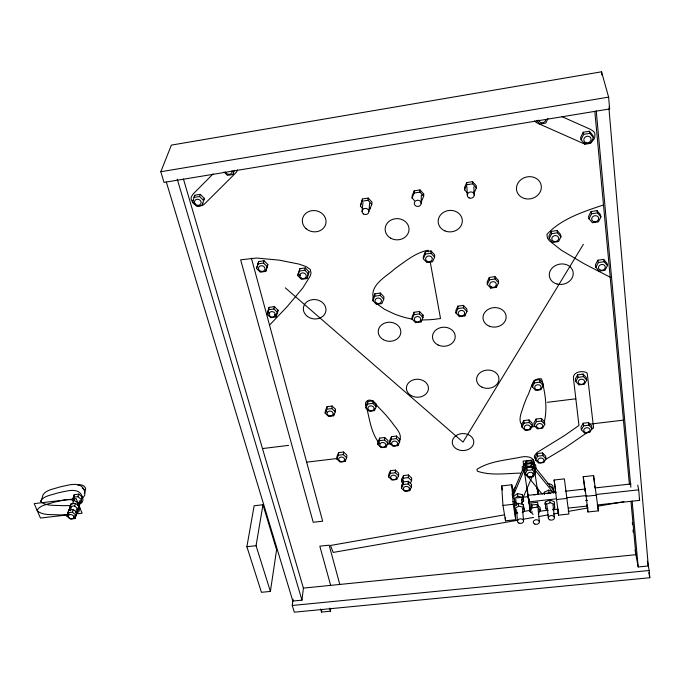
<?xml version="1.0" encoding="UTF-8"?>
<svg xmlns="http://www.w3.org/2000/svg" width="684" height="684" viewBox="0 0 684 684"><rect width="100%" height="100%" fill="white"/><g stroke="black" fill="none" stroke-linecap="round" stroke-linejoin="round"><path stroke-width="1.03" d="M434.605 257.107L434.614 254.79L431.023 250.934L425.397 251.772L423.37 256.449L423.336 258.766L426.927 262.596L432.553 261.775L434.605 257.107L431.014 253.251L431.023 250.934M423.336 258.766L425.363 254.08L425.397 251.772M423.003 317.556L423.045 315.136L419.548 311.511L414.111 312.272L412.178 316.649L412.11 319.069L415.607 322.686L421.045 321.933L423.003 317.556L419.506 313.922L419.548 311.511M421.045 321.933L421.07 320.317M421.592 201.173L423.678 196.197L423.721 194L420.01 189.921L414.213 190.836L412.161 195.812L412.084 198.018L414.564 200.72M421.182 203.379A3.454 3.112 -2.4 0 0 416.06 200.626A3.454 3.112 -2.4 0 0 415.923 206.012A3.454 3.112 -2.4 0 0 421.182 203.379L421.344 195.077M423.678 196.197L419.959 192.118L420.01 189.921M411.435 487.059L411.503 484.383L408.28 481.314L403.286 481.887L401.534 485.52L401.44 488.196L404.671 491.257L409.665 490.693L411.435 487.059L408.203 483.981L408.28 481.314M410.272 483.391L411.588 480.672L411.657 478.031L408.451 474.97L403.492 475.542L401.756 479.176L401.662 481.81L402.944 483.032M412.11 319.069L414.042 314.683L414.111 312.272M409.665 490.693L409.733 488.017M411.588 480.672L408.382 477.603L408.451 474.97M412.084 198.018L414.145 193.033L414.213 190.836M401.44 488.196L403.201 484.554L403.286 481.887M401.662 481.81L403.406 478.176L403.492 475.542M399.704 441.813L399.807 439.222L396.515 436.033L391.453 436.648L389.7 440.445L389.581 443.035L392.881 446.216L397.934 445.609L399.704 441.813L396.412 438.615L396.515 436.033M398.567 475.808L398.669 473.183L395.438 470.105L390.478 470.678L388.76 474.328L388.64 476.962L391.881 480.023L396.831 479.458L398.567 475.808L395.335 472.729L395.438 470.105M397.934 445.609L398.002 443.882M388.64 476.962L390.359 473.311L390.478 470.678M389.581 443.035L391.333 439.231L391.453 436.648M387.896 443.241L388.025 440.65L384.724 437.469L379.68 438.076L377.953 441.873L377.799 444.455L381.116 447.627L386.152 447.028L387.896 443.241L384.579 440.051L384.724 437.469M386.152 447.028L386.238 445.293M377.799 444.455L379.526 440.667L379.68 438.076M376.2 406.689L376.362 404.15L372.977 400.841L367.847 401.499L366.111 405.45L365.923 407.989L369.317 411.281L374.447 410.631L376.2 406.689L372.806 403.38L372.977 400.841M383.758 299.096L383.912 296.719L380.33 293.034L374.883 293.812L373.036 298.267L372.848 300.652L376.439 304.32L381.886 303.551L383.758 299.096L380.167 295.411L380.33 293.034M374.447 410.631L374.558 408.938M365.923 407.989L367.659 404.03L367.847 401.499M372.848 300.652L374.704 296.189L374.883 293.812M370.001 207.748L369.864 209.227L371.805 204.319L372.002 202.113L368.223 198.078L362.52 198.984L360.382 206.106L362.905 208.782M368.907 211.51L369.668 203.174M346.668 457.758L346.908 455.159L343.582 452.03L338.623 452.628L337.015 456.339L336.75 458.938L340.093 462.051L345.044 461.461L346.668 457.758L343.334 454.629L338.366 455.219L336.75 458.938M320.642 608.999L321.523 612.069L330.423 611.205L330.68 608.435M345.044 461.461L345.198 459.725M343.334 454.629L343.582 452.03M371.805 204.319L368.018 200.284L368.223 198.078M338.366 455.219L338.623 452.628M321.523 612.069L321.711 610.222M362.067 211.442L362.973 202.515M360.382 206.106L362.52 198.984M335.28 411.853L335.562 409.314L332.125 406.039L327.055 406.689L325.43 410.597L325.131 413.136L328.568 416.402L333.638 415.769L335.28 411.853L331.843 408.579L326.764 409.22L325.131 413.136M333.638 415.769L333.826 414.068M331.843 408.579L332.125 406.039M326.764 409.22L327.055 406.689M166.315 181.995L292.837 601.048L301.969 600.15L303.457 587.693M647.363 561.171L649.184 570.499L649.8 577.724L294.3 612.197L292.265 605.485L293.068 599.201M270.394 591.421L276.592 549.808L262.972 504.758L254.14 505.758L246.89 546.704L261.45 592.318L270.394 591.421L256.064 545.712L262.972 504.758M308.604 274.01L308.971 271.685L305.244 267.931L299.814 268.735L297.737 275.618L301.473 279.354L306.902 278.559L308.604 274.01L304.859 270.248L299.412 271.061L297.737 275.618M306.902 278.559L307.15 277.003M304.859 270.248L305.244 267.931M299.412 271.061L299.814 268.735M277.601 312.605L278.055 310.22L274.352 306.612L269.068 307.373L267.025 314.11L270.736 317.701L276.011 316.948L277.601 312.605L273.891 308.988L268.59 309.749L267.025 314.11M276.011 316.948L276.31 315.358M273.891 308.988L274.352 306.612M268.59 309.749L269.068 307.373M267.341 266.837L267.837 264.528L264.033 260.758L258.637 261.57L256.534 268.453L260.347 272.206L265.743 271.403L267.341 266.837L263.528 263.058L258.116 263.87L256.534 268.453M265.743 271.403L266.238 269.086M263.528 263.058L264.033 260.758M258.116 263.87L258.637 261.57M66.887 516.155L68.776 510.11L73.316 509.58L76.882 512.478L75.907 515.898L75.001 518.523L70.461 519.045L66.887 516.155L68.776 510.11M75.377 512.444L77.181 512.239L79.053 506.237L75.514 503.347L70.999 503.877L69.118 509.879L70.042 507.289M70.281 506.434L70.999 503.877M73.829 501.748L72.418 500.602L74.282 494.66L78.754 494.13L82.26 497.003L80.404 502.945L78.617 503.159M74.282 494.66L72.418 500.602M75.001 518.523L76.882 512.478M77.181 512.239L79.053 506.237M80.404 502.945L82.26 497.003M224.053 171.975L227.439 175.395L233.064 174.471L233.475 173.052M192.58 202.284L194.769 195.239L200.275 194.341L204.294 198.334L202.113 205.38L196.616 206.26L192.58 202.284L193.307 200.113M233.064 174.471L234.321 170.325M204.294 198.334L203.601 200.515L199.557 196.513L194.034 197.402L194.769 195.239M202.113 205.38L202.815 203.199M199.557 196.513L200.275 194.341M237.502 169.888L236.989 171.18A10.269 9.217 21.9 0 1 236.125 172.539L204.183 204.311A10.106 8.883 22.4 0 1 202.823 205.174L199.925 206.021A6.387 5.609 22 0 1 197.146 205.679M73.752 517.591A2.856 2.069 16.9 0 0 70.324 514.539A2.856 2.069 16.9 0 0 69.084 517.916A2.856 2.069 16.9 0 0 73.752 517.591L74.445 515.616M75.479 512.649L76.865 508.691M77.899 505.715L79.626 500.774M266.563 268.171L267.837 264.528M67.844 512.735L72.393 512.205L73.316 509.58M70.076 506.459L74.599 505.938L75.514 503.347M73.376 497.2L77.856 496.669L78.754 494.13M68.349 515.779L69.05 513.804M70.101 510.837L71.504 506.878M72.555 503.911L74.659 497.986M276.781 313.691L278.055 310.22M307.612 275.319L308.971 271.685M69.956 505.493A139.468 106.747 21.3 0 1 61.757 505.656C54.925 504.98 46.384 506.468 40.886 501.646L43.118 494.703C46.461 489.693 53.557 489.128 58.85 487.23A123.394 87.638 14.3 0 1 66.425 485.52C72.248 484.118 81.216 482.716 84.038 489.693A34.482 25.248 18 0 1 84.457 490.693A11.568 8.533 17.4 0 1 84.773 491.634A12.098 8.918 17.4 0 1 84.978 492.719L84.679 495.387L83.191 497.311M160.808 171.727L171.385 145.111L601.544 71.803L608.615 97.119L609.624 108.936L164.04 182.406L160.808 171.727L608.615 97.119M544.079 422.703C547.816 408.664 545.157 392.642 541.583 378.996C531.87 376.397 530.664 391.573 526.825 397.301A366.633 260.843 -15.5 0 0 523.397 406.322C521.781 412.007 517.326 420.395 522.371 425.499M423.028 195.65L423.721 194M334.741 411.272L335.562 409.314M512 494.823L522.824 469.327M524.491 465.411L525.74 462.469L535.589 464.752L535.905 467.95L534.64 470.883M512.658 497.071L526.03 465.65L525.74 462.469M521.935 500.278L532.092 476.765M474.046 191.511L474.123 192.982L476.363 187.955L476.244 185.757L472.593 181.636L466.71 182.568L464.496 187.604L464.59 189.793L467.634 193.213M464.59 189.793L466.804 184.748L466.71 182.568M422.259 316.889L423.045 315.136M457.904 306.158L455.852 310.579L455.912 312.998L459.357 316.641L464.864 315.88L466.95 311.468L466.856 309.048L463.419 305.389L457.904 306.158L457.972 308.569L455.912 312.998M547.944 118.537L545.841 123.06L539.667 124.078L536.607 120.41M398.917 441.12L399.807 439.222M489.316 277.43L487.153 281.996L487.299 284.373L490.761 288.135L496.387 287.34L498.585 282.774L498.397 280.397L494.951 276.627L489.316 277.43L489.479 279.799L487.299 284.373M583.187 132.251L580.588 137.587L581.049 139.69L584.615 144.016L590.788 143.033L593.421 137.698L592.917 135.594L589.369 131.251L583.187 132.251L583.657 134.346L581.049 139.69M551.287 231.38L548.893 236.202L549.235 238.502L552.681 242.444L558.529 241.589L560.948 236.775L560.564 234.475L557.135 230.517L551.287 231.38L551.637 233.68L549.235 238.502M591.07 211.527L588.539 216.452L589.01 218.726L592.429 222.753L598.38 221.873L600.937 216.939L600.432 214.673L597.021 210.629L591.07 211.527L591.549 213.784L589.01 218.726M534.289 380.313L532.126 384.408L532.391 386.947L535.606 390.359L540.993 389.683L543.181 385.588L542.882 383.04L539.685 379.62L534.289 380.313L534.572 382.852L532.391 386.947M597.859 260.219L595.371 264.913L595.849 267.273L599.184 271.129L604.998 270.3L607.503 265.614L606.99 263.254L603.673 259.39L597.859 260.219L598.346 262.579L595.849 267.273M523.782 420.557L521.687 424.465L521.918 427.064L525.073 430.33L530.331 429.697L532.451 425.79L532.186 423.191L529.04 419.916L523.782 420.557L524.021 423.148L521.918 427.064M536.068 419.061L533.939 422.977L534.204 425.576L537.35 428.851L542.626 428.218L544.78 424.302L544.481 421.703L541.343 418.42L536.068 419.061L536.341 421.652L534.204 425.576M524.243 465.069L526.295 461.341L531.442 460.742L534.512 463.889A12.526 9.687 -3.5 0 1 534.546 464.197A13.09 10.132 -3.5 0 1 534.563 464.658M577.655 374.789L575.372 378.927L575.766 381.475L578.929 384.912L584.375 384.22L586.692 380.09L586.265 377.542L583.11 374.097L577.655 374.789L578.057 377.329L575.766 381.475M526.885 467.711L524.816 471.447L525.056 474.123L528.151 477.27L533.323 476.68L535.418 472.943L535.144 470.267L532.058 467.112L526.885 467.711L527.125 470.387L525.056 474.123M537.385 453.552L535.298 457.322L535.563 459.964L538.65 463.119L543.823 462.521L545.935 458.759L545.635 456.117L542.566 452.945L537.385 453.552L537.667 456.185L535.563 459.964M533.477 465.744L534.512 463.889A37.15 28.796 -2.3 0 0 534.307 462.529C533.426 456.271 525.62 456.031 520.798 457.151C506.109 460.195 489.821 461.093 476.979 469.275L477.312 471.173C490.992 475.919 506.169 473.354 520.413 473.123M533.058 473.995L535.144 470.267M538.291 513.898L540.386 510.264L540.104 507.502L537.043 504.424L531.887 504.989L529.826 508.622L530.074 511.384L533.152 514.445M530.074 511.384L532.143 507.75L531.887 504.989M583.213 423.234L580.972 427.149L581.374 429.757L584.444 433.032L589.762 432.399L592.028 428.492L591.6 425.875L588.539 422.592L583.213 423.234L583.623 425.841L581.374 429.757M583.384 244.308L463.017 442.12L285.288 287.827M399.242 440.941C403.303 434.52 395.267 427.534 392.077 422.567A308.133 225.284 14.2 0 0 385.81 414.923L373.729 402.115M213.075 173.924L193.05 194.094L191.332 196.821A6.395 5.617 22.2 0 0 191.221 199.343L192.426 202.071A10.106 8.883 22.1 0 0 193.512 203.387L195.085 204.67M269.539 325.131L287.374 306.406L302.875 287.887L310.211 276.02L311.058 273.113L310.271 269.436L306.099 266.589L298.831 264.058L279.277 260.151L256.534 258.022L240.64 259.826L313.212 522.251L322.66 521.208L251.404 258.201M591.617 429.364L593.584 427.91L587.231 373.361A3.779 3.035 -8.8 0 0 586.205 372.438C581.58 370.471 572.431 372.079 573.483 378.645L578.963 425.457L564.633 435.494L536.82 452.654L534.349 455.937L534.452 457.519L535.88 459.768M588.368 431.741L565.078 447.772L545.234 459.639M521.388 502.783L523.679 501.192L522.414 494.686L517.549 493.566L513.735 496.242L515.001 502.731L516.942 503.185M513.949 498.952L517.771 496.268L522.644 497.396L523.679 501.192M522.208 512.675L524.525 511.068L523.251 504.501L518.335 503.373L514.488 506.049L515.762 512.615L517.72 513.06M514.701 508.81L518.558 506.126L523.482 507.263L524.525 511.068M77.027 513.171L79.045 511.375L79.686 508.015A12.278 8.96 17.2 0 0 79.335 506.502A11.748 8.576 17.2 0 0 79.224 506.177A35.004 25.376 17.9 0 0 78.711 504.972C75.813 497.935 66.741 499.363 60.833 500.748A125.172 87.98 14.1 0 0 53.155 502.466C47.794 504.373 40.621 504.912 37.218 509.956L37.329 510.854C42.887 515.702 51.497 514.206 58.388 514.898A140.81 107.191 21.2 0 0 66.664 514.736L68.28 514.65M525.705 464.906L522.174 466.676L522.448 469.874L542.224 494.164M527.475 464.017L531.015 462.239L533.631 465.488M522.448 469.874L531.323 465.428L531.015 462.239M544.302 494.224L544.25 492.266L548.662 490.112L553.176 491.873M547.191 493.677L548.97 492.813L550.774 493.523M547.508 509.477L545.687 508.776L545.293 502.09L549.756 499.927L554.314 501.697L554.707 508.392L552.92 509.255M545.687 508.776L545.593 504.852L550.064 502.689L554.63 504.459M77.899 504.749C80.772 504.373 83.474 501.842 82.884 498.781A12.167 8.935 17.3 0 0 82.67 497.695A11.637 8.55 17.3 0 0 82.345 496.746A34.696 25.299 18 0 0 81.926 495.746C79.07 488.744 70.067 490.163 64.21 491.557A124.095 87.774 14.2 0 0 56.592 493.267C51.274 495.173 44.144 495.729 40.784 500.748L40.886 501.646M603.493 204.952C583.614 211.621 561.384 218.675 546.918 234.364L547.491 238.212L549.44 240.794L561.41 250.25L584.401 263.896L610.188 277.2M504.715 514.813L330.475 545.473L333.185 552.424L517.891 520.182M515.206 512.966L517.309 512.598M522.559 511.675L530.955 510.196M585.53 500.594L587.633 500.226M523.14 519.267L533.631 517.437M538.881 516.523L548.32 514.872M553.57 513.958L558.819 513.043M568.267 511.393L588.206 507.913M597.645 506.263L623.885 501.68M535.486 426.363L530.784 427.038M583.657 134.346L589.856 133.346L593.421 137.698M362.298 201.181L368.018 200.284M414.145 193.033L419.959 192.118M466.804 184.748L472.704 183.825L476.363 187.955M591.549 213.784L597.517 212.886L600.937 216.939M551.637 233.68L557.503 232.808L560.948 236.775M425.363 254.08L431.014 253.251M598.346 262.579L604.186 261.741L607.503 265.614M374.704 296.189L380.167 295.411M489.479 279.799L495.13 278.986L498.585 282.774M274.361 314.862L276.464 314.563M414.042 314.683L419.506 313.922M457.972 308.569L463.495 307.8L466.95 311.468M367.659 404.03L372.806 403.38M534.572 382.852L539.975 382.159L543.181 385.588M578.057 377.329L583.529 376.636L586.692 380.09M547.277 402.329L575.842 398.798M262.485 448.567L288.571 445.378M379.526 440.667L384.579 440.051M391.333 439.231L396.412 438.615M524.021 423.148L529.296 422.507L532.451 425.79M536.341 421.652L541.634 421.011L544.78 424.302M588.864 424.268L623.44 420.121M583.623 425.841L588.958 425.2L592.028 428.492M306.663 462.153L337.263 458.502M390.359 473.311L395.335 472.729M537.667 456.185L542.857 455.587L545.935 458.759M67.511 514.907L40.433 518.036L34.2 503.621L76.172 498.67L82.089 513.222L75.847 513.941M532.503 511.965L530.382 512.196L523.363 464.282L533.674 463.094L533.982 465.171M403.406 478.176L408.382 477.603M528.604 463.743L531.699 463.393L533.546 465.274M523.645 467.471L533.99 466.283L538.077 494.438M403.201 484.554L408.203 483.981M527.125 470.387L532.314 469.788L535.418 472.943M514.847 508.366L515.71 519.729L505.519 520.823L502.962 505.416L501.688 485.914L511.777 484.785L513.402 494.994M554.134 480.014L564.377 478.868L568.891 514.026L558.537 515.138L554.134 480.014L555.793 492.377M584.948 491.249L583.23 476.739L593.558 475.585L598.406 510.854L587.966 511.974L586.898 504.724M555.776 492.283L528.228 495.327L528.826 501.885L556.289 498.867M565.317 491.223L585.453 489M631.016 483.956L594.986 487.94L594.729 485.965M534.033 494.831L536.068 494.6M516.514 497.935L527.997 496.669M566.856 497.713L586.923 495.507M596.431 494.464L638.685 489.829L639.617 500.38L597.192 504.972M502.962 505.416L513.248 504.288L515.71 519.729M556.434 499.559L566.882 498.414M583.23 476.739L586.12 496.302L596.653 495.148M544.524 504.005L546.636 503.775M532.143 507.75L537.308 507.186L540.386 510.264M538.864 511.281L548.406 510.247M552.646 509.785L557.956 509.212M568.558 508.067L587.65 505.998M246.89 546.704L256.064 545.712M391.162 443.856L387.024 444.207M635.034 549.996L638.189 566.968L648.295 565.967L608.982 108.799M292.265 605.485L649.184 570.499M422.421 319.992L428.928 319.761A103.053 91.357 -2.1 0 0 435.246 319.223L440.522 318.539L430.125 261.391M412.332 319.197L405.407 317.624A95.606 84.303 -3 0 1 394.565 314.059L384.545 309.339L376.858 303.807M512.923 501.44L515.821 502.107M526.03 465.65L535.905 467.95M561.538 116.451L590.831 129.507L593.772 131.627A6.96 6.139 -22.6 0 1 594.926 134.098L594.772 137.227A10.978 9.696 -22.4 0 1 594.174 138.903L591.267 142.426A6.951 6.13 -22.4 0 1 588.462 143.708L585.068 143.845A11.004 9.713 -22.7 0 1 583.281 143.452L537.137 123A10.987 9.918 -22 0 1 535.7 121.966L534.657 120.871M536.983 460.708L537.521 460.965M372.293 400.978C368.428 398.216 363.161 402.235 366.504 406.715M72.393 512.205L75.967 515.112M74.599 505.938L78.156 508.828M77.856 496.669L81.379 499.551M325.43 410.597L327.491 412.555M401.534 485.52L402.825 486.751M401.756 479.176L403.671 481.006M377.953 441.873L379.936 443.771M267.504 311.724L269.727 313.87M298.138 273.284L300.379 275.524M378.825 442.693C371.429 433.075 369.813 420.48 366.975 408.998M534.948 467.121L555.921 493.138M531.323 465.428L553.672 493.113M373.558 299.147C369.121 284.818 386.699 276.481 395.224 268.47C405.424 261.339 415.521 252.627 428.09 250.233L428.389 251.84M177.233 179.123L301.969 600.15M183.423 178.969L303.405 588.103L635.906 554.69L630.981 501.552M329.56 608.136L330.423 611.205M609.059 106.884L609.624 108.936M330.663 585.367L319.821 546.174L329.158 545.182L339.794 584.444M589.369 131.251L589.856 133.346M584.298 142.605L584.615 144.016M597.021 210.629L597.517 212.886M603.673 259.39L604.186 261.741M637.745 485.127L638.685 489.829M639.241 498.491L639.617 500.38M648.791 572.525L649.8 577.724M583.11 374.097L583.529 376.636M501.688 485.914L502.364 489.992M588.539 422.592L588.958 425.2M557.135 230.517L557.503 232.808M597.431 504.638L598.406 510.854M531.459 507.827L530.733 502.996L537.607 502.236L538.317 507.083M523.705 465.265L523.08 461.11L533.366 459.922L534.119 465.12M527.296 489.12L527.766 492.241M528.082 494.31L529.006 500.474M529.467 503.552L529.775 505.613M523.363 464.282L523.833 467.403M527.116 489.214L529.134 503.886M537.427 487.991L538.325 494.233M537.299 488.077L538.205 494.327M586.12 496.302L587.966 511.974M557.802 508.922L558.537 515.138M554.391 505.621L554.707 508.392M539.685 379.62L539.975 382.159M552.98 504.638L554.433 517.369M593.558 475.585L594.379 482.853M541.343 418.42L541.634 421.011M548.662 490.112L548.97 492.813M549.756 499.927L550.064 502.689M542.566 452.945L542.857 455.587M546.986 505.561L548.363 518.292M544.25 492.266L544.438 494.07M545.293 502.09L545.593 504.852M533.674 463.094L533.99 466.283M538.086 508.981L539.343 521.712M529.04 419.916L529.296 422.507M537.043 504.424L537.308 507.186M533.152 474.893L533.323 476.68M531.442 460.742L531.699 463.393M532.058 467.112L532.314 469.788M594.832 111.492L629.408 484.546M632.315 522.593L632.512 524.714M633.008 530.032L633.204 532.161M596.226 110.911L630.853 487.23M632.127 501.056L638.189 566.968M526.295 461.341L526.458 463.102M529.946 507.494L530.382 512.196M528.929 498.79L529.091 500.594M601.544 71.803L601.817 74.924M522.414 494.686L522.644 497.396M523.251 504.501L523.482 507.263M521.695 498.696L522.149 503.997M522.499 508.229L523.568 520.943M517.549 493.566L517.771 496.268M518.335 503.373L518.558 506.126M515.736 499.081L516.232 505.433M516.565 509.674L517.472 521.328M514.855 500.927L515.001 502.731M514.291 501.133L514.684 506.297M511.777 484.785L513.248 504.288M496.268 285.75L496.387 287.34M494.951 276.627L495.13 278.986M490.65 286.545L490.761 288.135M505.305 517.728L505.519 520.823M473.824 186.852L474.269 195.128M472.593 181.636L472.704 183.825M466.916 186.783L467.275 195.06M464.812 314.264L464.864 315.88M463.419 305.389L463.495 307.8M77.993 485.307A4.754 3.523 17.2 0 1 84.243 486.333A4.754 3.523 17.2 0 1 84.611 491.189M82.208 488.034A4.771 3.523 17.2 0 1 84.26 493.147M545.935 119.503A3.685 3.317 -21.4 0 1 538.693 120.076M547.713 483.682A5.121 3.899 -4.2 0 1 553.005 488.367M549.577 486.418A5.139 3.899 -4.2 0 1 553.313 491.044M536.581 488.65A5.096 3.873 -3.5 0 1 537.367 494.087M537.239 491.591A5.104 3.882 -3.5 0 1 538.753 494.241M513.333 492.394A5.079 3.873 -2.9 0 1 515.326 487.709M513.376 494.694A5.096 3.882 -2.8 0 1 514.719 490.89M232.047 170.667A3.446 3.087 21.5 0 1 229.738 174.266A3.446 3.087 21.5 0 1 225.558 172.026M557.058 284.04A12.056 10.183 -11.6 0 0 573.081 271.839A12.056 10.183 -11.6 0 0 553.638 266.726A12.056 10.183 -11.6 0 0 557.058 284.04M489.308 326.191A11.602 9.747 -5.5 0 0 506.143 316.512A11.602 9.747 -5.5 0 0 488.265 309.339A11.602 9.747 -5.5 0 0 489.308 326.191M300.943 277.849A3.258 2.821 9.9 0 0 306.21 276.345A3.258 2.821 9.9 0 0 301.866 273.044A3.258 2.821 9.9 0 0 300.943 277.849M259.475 270.479A3.266 2.821 13.6 0 0 264.879 269.445A3.266 2.821 13.6 0 0 260.835 265.777A3.266 2.821 13.6 0 0 259.475 270.479M269.906 316.128A3.189 2.693 11.6 0 0 275.19 315.153A3.189 2.693 11.6 0 0 271.266 311.647A3.189 2.693 11.6 0 0 269.906 316.128M586.513 142.802A3.685 3.249 -22.2 0 0 590.925 138.373A3.685 3.249 -22.2 0 0 584.846 137.433A3.685 3.249 -22.2 0 0 586.513 142.802M392.83 445.352A3.001 2.377 2.8 0 0 397.584 443.771A3.001 2.377 2.8 0 0 393.377 441.266A3.001 2.377 2.8 0 0 392.83 445.352M369.215 410.323A3.052 2.471 4 0 0 374.02 408.664A3.052 2.471 4 0 0 369.719 406.074A3.052 2.471 4 0 0 369.215 410.323M328.14 415.308A3.035 2.445 6.5 0 0 333.065 414.059A3.035 2.445 6.5 0 0 329.055 411.178A3.035 2.445 6.5 0 0 328.14 415.308M339.922 461.238A2.958 2.317 5.7 0 0 344.548 459.691A2.958 2.317 5.7 0 0 340.35 457.237A2.958 2.317 5.7 0 0 339.922 461.238M391.821 479.253A2.95 2.291 3 0 0 396.481 477.74A2.95 2.291 3 0 0 392.368 475.32A2.95 2.291 3 0 0 391.821 479.253M381.031 446.772A2.992 2.368 3.4 0 0 385.767 445.19A2.992 2.368 3.4 0 0 381.561 442.693A2.992 2.368 3.4 0 0 381.031 446.772M525.799 429.655A3.095 2.445 -4.6 0 0 530.374 427.32A3.095 2.445 -4.6 0 0 525.671 425.422A3.095 2.445 -4.6 0 0 525.799 429.655M536.367 389.589A3.181 2.556 -6.1 0 0 541.07 387.127A3.181 2.556 -6.1 0 0 536.265 385.152A3.181 2.556 -6.1 0 0 536.367 389.589M580.041 384.211A3.215 2.574 -8.5 0 0 584.581 381.398A3.215 2.574 -8.5 0 0 579.545 379.782A3.215 2.574 -8.5 0 0 580.041 384.211M585.538 432.45A3.129 2.437 -7.3 0 0 589.976 429.8A3.129 2.437 -7.3 0 0 585.076 428.252A3.129 2.437 -7.3 0 0 585.538 432.45M539.385 462.529A3.052 2.36 -4.5 0 0 543.908 460.281A3.052 2.36 -4.5 0 0 539.291 458.442A3.052 2.36 -4.5 0 0 539.385 462.529M538.094 428.175A3.112 2.454 -5.2 0 0 542.711 425.833A3.112 2.454 -5.2 0 0 538.009 423.935A3.112 2.454 -5.2 0 0 538.094 428.175M549.756 519.823A3.078 2.3 -3.8 0 0 554.467 517.831A3.078 2.3 -3.8 0 0 549.97 515.83A3.078 2.3 -3.8 0 0 549.756 519.823M528.869 476.705A3.044 2.343 -3.7 0 0 533.375 474.482A3.044 2.343 -3.7 0 0 528.758 472.644A3.044 2.343 -3.7 0 0 528.869 476.705M534.828 524.072A3.061 2.291 -3.1 0 0 539.36 521.918A3.061 2.291 -3.1 0 0 534.726 520.114A3.061 2.291 -3.1 0 0 534.828 524.072M518.891 523.098A3.052 2.291 -2.5 0 0 523.568 521.174A3.052 2.291 -2.5 0 0 519.105 519.13A3.052 2.291 -2.5 0 0 518.891 523.098M404.646 490.505A2.958 2.283 2.4 0 0 409.348 489A2.958 2.283 2.4 0 0 405.219 486.581A2.958 2.283 2.4 0 0 404.646 490.505M195.094 203.815A3.386 2.967 22 0 0 200.839 203.755A3.386 2.967 22 0 0 197.454 199.241A3.386 2.967 22 0 0 195.094 203.815M457.587 449.456A10.773 8.507 -1 0 0 473.798 442.052A10.773 8.507 -1 0 0 457.681 434.725A10.773 8.507 -1 0 0 457.587 449.456M554.108 241.452A3.463 2.975 -13.1 0 0 558.606 237.801A3.463 2.975 -13.1 0 0 552.98 236.433A3.463 2.975 -13.1 0 0 554.108 241.452M593.969 221.702A3.531 3.027 -16.7 0 0 598.611 217.957A3.531 3.027 -16.7 0 0 592.925 216.563A3.531 3.027 -16.7 0 0 593.969 221.702M600.697 270.206A3.446 2.89 -14.3 0 0 605.237 266.649A3.446 2.89 -14.3 0 0 599.688 265.307A3.446 2.89 -14.3 0 0 600.697 270.206M469.173 197.933A3.505 3.138 -8.7 0 0 474.269 194.829A3.505 3.138 -8.7 0 0 468.882 192.495A3.505 3.138 -8.7 0 0 469.173 197.933M363.512 213.947A3.42 3.069 4.1 0 0 368.89 211.809A3.42 3.069 4.1 0 0 364.068 208.654A3.42 3.069 4.1 0 0 363.512 213.947M376.345 303.055A3.24 2.779 3.1 0 0 381.458 301.148A3.24 2.779 3.1 0 0 376.901 298.275A3.24 2.779 3.1 0 0 376.345 303.055M427.209 261.356A3.334 2.916 -2 0 0 432.288 258.911A3.334 2.916 -2 0 0 427.372 256.312A3.334 2.916 -2 0 0 427.209 261.356M415.855 321.617A3.223 2.736 0.2 0 0 420.754 319.342A3.223 2.736 0.2 0 0 415.975 316.889A3.223 2.736 0.2 0 0 415.855 321.617M459.708 315.555A3.258 2.753 -3.3 0 0 464.71 313.263A3.258 2.753 -3.3 0 0 459.939 310.784A3.258 2.753 -3.3 0 0 459.708 315.555M491.454 287.092A3.326 2.839 -6.5 0 0 496.327 284.313A3.326 2.839 -6.5 0 0 491.24 282.167A3.326 2.839 -6.5 0 0 491.454 287.092M438.196 345.052A11.38 9.533 -1.5 0 0 455.236 336.613A11.38 9.533 -1.5 0 0 438.136 328.534A11.38 9.533 -1.5 0 0 438.196 345.052M383.45 339.734A11.32 9.542 2.4 0 0 400.841 332.321A11.32 9.542 2.4 0 0 384.314 323.233A11.32 9.542 2.4 0 0 383.45 339.734M307.569 316.547A11.372 9.687 8.4 0 0 325.866 311.177A11.372 9.687 8.4 0 0 310.553 300.037A11.372 9.687 8.4 0 0 307.569 316.547M444.968 230.918A12.107 10.739 -5.3 0 0 462.307 220.137A12.107 10.739 -5.3 0 0 443.463 212.373A12.107 10.739 -5.3 0 0 444.968 230.918M524.705 198.557A12.534 11.081 -14.4 0 0 541.155 185.184A12.534 11.081 -14.4 0 0 520.857 179.747A12.534 11.081 -14.4 0 0 524.705 198.557M306.107 228.704A11.902 10.611 10 0 0 325.755 223.967A11.902 10.611 10 0 0 310.681 210.903A11.902 10.611 10 0 0 306.107 228.704M390.624 238.16A11.953 10.628 0.6 0 0 409.015 229.773A11.953 10.628 0.6 0 0 391.607 219.778A11.953 10.628 0.6 0 0 390.624 238.16M482.006 387.161A11.209 9.131 -3.5 0 0 498.961 379.133A11.209 9.131 -3.5 0 0 482.314 371.335A11.209 9.131 -3.5 0 0 482.006 387.161M411.383 395.728A11.021 8.995 1 0 0 428.432 388.811A11.021 8.995 1 0 0 412.461 380.176A11.021 8.995 1 0 0 411.383 395.728"/></g></svg>
